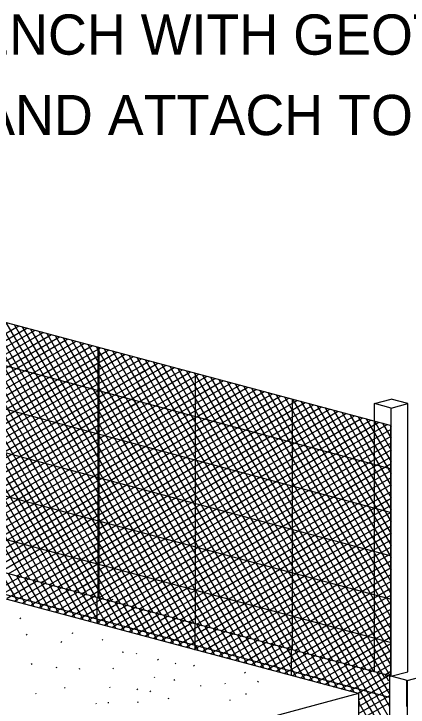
# Model space of a CAD drawing. Extents: x 1007 to 1035.5, y 1000.5 to 1021.5.
# Drawn here: x 1013.073 to 1015.032, y 1011.508 to 1014.955 of the extents above; entities that cross this region are included whole.
import ezdxf

# ---------------------------------------------------------------- set-up
doc = ezdxf.new("R2010")
doc.units = 0
doc.layers.add('1', color=7, linetype='Continuous')

msp = doc.modelspace()

# ---------------------------------------------------------------- linework, layer by layer
at = {"layer": '1'}
for p, q in [((1009.0686, 1014.4831), (1014.9476, 1012.9078)), ((1009.0686, 1014.2673), (1014.9476, 1012.6919)), ((1009.0686, 1014.0514), (1014.9476, 1012.4761)), ((1009.0686, 1013.8355), (1014.9476, 1012.2603)), ((1009.0686, 1013.6197), (1014.9476, 1012.0444)), ((1012.5457, 1013.5513), (1013.0751, 1012.6343)), ((1012.5863, 1013.5405), (1013.1158, 1012.6235)), ((1012.627, 1013.5296), (1013.1564, 1012.6126)), ((1012.6677, 1013.5187), (1013.1972, 1012.6017)), ((1012.7084, 1013.5078), (1013.2378, 1012.5908)), ((1012.7491, 1013.4968), (1013.2785, 1012.5798)), ((1012.7898, 1013.486), (1013.3192, 1012.569)), ((1012.8304, 1013.4751), (1013.3598, 1012.5581)), ((1012.8711, 1013.4642), (1013.4005, 1012.5472)), ((1012.9118, 1013.4533), (1013.4412, 1012.5363)), ((1012.9524, 1013.4423), (1013.4818, 1012.5253)), ((1012.9931, 1013.4315), (1013.5226, 1012.5145)), ((1013.0338, 1013.4206), (1013.5492, 1012.528)), ((1013.0745, 1013.4097), (1013.56, 1012.5687)), ((1009.0686, 1013.4038), (1014.9476, 1011.8285)), ((1012.1802, 1012.8742), (1013.0972, 1013.4036)), ((1012.2208, 1012.8633), (1013.1379, 1013.3927)), ((1012.2616, 1012.8523), (1013.1786, 1013.3818)), ((1013.1152, 1013.3988), (1013.5709, 1012.6093)), ((1013.1558, 1013.3878), (1013.5818, 1012.65)), ((1013.1965, 1013.377), (1013.5928, 1012.6907)), ((1015.0263, 1011.6398), (1008.6608, 1013.3453)), ((1012.3023, 1012.8414), (1013.2192, 1013.3709)), ((1012.3429, 1012.8306), (1013.2599, 1013.36)), ((1012.3836, 1012.8197), (1013.3006, 1013.3491)), ((1013.2372, 1013.3661), (1013.6037, 1012.7313)), ((1013.2778, 1013.3552), (1013.6145, 1012.7721)), ((1013.3185, 1013.3443), (1013.6254, 1012.8128)), ((1012.4243, 1012.8088), (1013.3413, 1013.3382)), ((1012.4649, 1012.7978), (1013.382, 1013.3273)), ((1012.5056, 1012.7869), (1013.4226, 1013.3164)), ((1012.5463, 1012.7761), (1013.4633, 1013.3055)), ((1013.3592, 1013.3333), (1013.6363, 1012.8534)), ((1013.3999, 1013.3225), (1013.6473, 1012.8941)), ((1013.4406, 1013.3116), (1013.6582, 1012.9348)), ((1012.587, 1012.7652), (1013.504, 1013.2946)), ((1012.6277, 1012.7543), (1013.5446, 1013.2837)), ((1012.6683, 1012.7433), (1013.5853, 1013.2728)), ((1013.4813, 1013.3007), (1013.669, 1012.9754)), ((1013.4921, 1012.054), (1013.4921, 1013.2964)), ((1013.4971, 1012.0494), (1013.4971, 1013.2964)), ((1013.5219, 1013.2898), (1013.6799, 1013.0161)), ((1013.5626, 1013.2788), (1013.6908, 1013.0568)), ((1014.8641, 1011.6833), (1009.0686, 1013.2361)), ((1012.709, 1012.7324), (1013.626, 1013.2619)), ((1012.7497, 1012.7216), (1013.6667, 1013.251)), ((1012.7903, 1012.7107), (1013.7073, 1013.2401)), ((1013.6033, 1013.268), (1013.7018, 1013.0975)), ((1013.6439, 1013.2571), (1013.7126, 1013.1382)), ((1013.6846, 1013.2462), (1013.7235, 1013.1788)), ((1014.7852, 1011.5751), (1008.6376, 1013.2223)), ((1012.831, 1012.6998), (1013.735, 1013.2217)), ((1013.6894, 1013.1267), (1013.8293, 1013.2074)), ((1013.7003, 1013.1673), (1013.7887, 1013.2183)), ((1013.7098, 1013.2027), (1014.214, 1012.3293)), ((1013.7113, 1013.208), (1013.748, 1013.2292)), ((1013.7253, 1013.2353), (1013.7344, 1013.2195)), ((1013.7253, 1013.2353), (1014.2548, 1012.3183)), ((1013.766, 1013.2243), (1014.2954, 1012.3074)), ((1013.8067, 1013.2135), (1014.3361, 1012.2965)), ((1013.8474, 1013.2026), (1014.3768, 1012.2857)), ((1012.8717, 1012.6888), (1013.7241, 1013.181)), ((1013.6568, 1013.0046), (1013.9513, 1013.1747)), ((1013.6676, 1013.0453), (1013.9107, 1013.1856)), ((1013.6785, 1013.0859), (1013.87, 1013.1965)), ((1013.888, 1013.1917), (1014.4174, 1012.2748)), ((1013.9287, 1013.1808), (1014.4581, 1012.2638)), ((1013.9694, 1013.1698), (1014.4988, 1012.2529)), ((1013.9751, 1011.9246), (1013.9751, 1013.1671)), ((1012.9124, 1012.6779), (1013.7132, 1013.1403)), ((1013.624, 1012.8826), (1014.0733, 1013.142)), ((1013.6349, 1012.9233), (1014.0328, 1013.1529)), ((1013.6458, 1012.9639), (1013.9921, 1013.1638)), ((1013.6989, 1013.1619), (1014.1733, 1012.3402)), ((1014.01, 1013.159), (1014.5394, 1012.242)), ((1014.0508, 1013.1481), (1014.5802, 1012.2312)), ((1014.0914, 1013.1372), (1014.6208, 1012.2203)), ((1014.94, 1011.555), (1009.0673, 1013.1285)), ((1012.9531, 1012.6671), (1013.7023, 1013.0997)), ((1013.5804, 1012.7198), (1014.2361, 1013.0984)), ((1013.5913, 1012.7605), (1014.1954, 1013.1093)), ((1013.6023, 1012.8013), (1014.1548, 1013.1202)), ((1013.6131, 1012.8419), (1014.114, 1013.1311)), ((1013.688, 1013.1213), (1014.1327, 1012.351)), ((1014.1322, 1013.1263), (1014.6615, 1012.2093)), ((1014.1728, 1013.1153), (1014.7022, 1012.1984)), ((1014.2134, 1013.1045), (1014.7428, 1012.1875)), ((1013.5478, 1012.5978), (1014.3582, 1013.0657)), ((1013.5587, 1012.6385), (1014.3174, 1013.0766)), ((1013.5695, 1012.6792), (1014.2768, 1013.0875)), ((1013.6771, 1013.0806), (1014.092, 1012.3619)), ((1014.2542, 1013.0936), (1014.7835, 1012.1767)), ((1014.2948, 1013.0827), (1014.8242, 1012.1658)), ((1014.3355, 1013.0718), (1014.8648, 1012.1548)), ((1012.9938, 1012.6562), (1013.6914, 1013.0589)), ((1013.5259, 1012.5165), (1014.4395, 1013.0439)), ((1013.5368, 1012.5572), (1014.3988, 1013.0548)), ((1013.5632, 1012.5036), (1014.4801, 1013.033)), ((1013.6662, 1013.0399), (1014.0513, 1012.3728)), ((1014.3762, 1013.0608), (1014.9056, 1012.1439)), ((1014.4169, 1013.0499), (1014.9463, 1012.133)), ((1014.4576, 1013.0391), (1014.9467, 1012.1919)), ((1014.458, 1011.7953), (1014.458, 1013.0377)), ((1014.8643, 1013.0167), (1014.9475, 1013.039)), ((1015.0308, 1013.0167), (1014.9475, 1013.039)), ((1013.0344, 1012.6453), (1013.6805, 1013.0183)), ((1013.6038, 1012.4928), (1014.5208, 1013.0221)), ((1013.6446, 1012.4818), (1014.5615, 1013.0113)), ((1013.6553, 1012.9993), (1014.0107, 1012.3838)), ((1013.6853, 1012.4709), (1014.6022, 1013.0003)), ((1014.4982, 1013.0282), (1014.9467, 1012.2513)), ((1014.5389, 1013.0173), (1014.9468, 1012.3108)), ((1014.5796, 1013.0063), (1014.9468, 1012.3701)), ((1014.6203, 1012.9955), (1014.9469, 1012.4296)), ((1014.8643, 1011.6845), (1014.8643, 1013.0167)), ((1014.9476, 1012.9943), (1014.8643, 1013.0167)), ((1014.9476, 1012.9943), (1015.0308, 1013.0167)), ((1014.9476, 1011.661), (1014.9476, 1012.9943)), ((1015.0308, 1011.6833), (1015.0308, 1013.0167)), ((1013.0751, 1012.6343), (1013.6696, 1012.9776)), ((1013.7259, 1012.46), (1014.6429, 1012.9894)), ((1013.7666, 1012.4491), (1014.6835, 1012.9785)), ((1013.8073, 1012.4383), (1014.7242, 1012.9676)), ((1014.6608, 1012.9846), (1014.947, 1012.4889)), ((1014.7016, 1012.9737), (1014.9471, 1012.5484)), ((1014.7423, 1012.9628), (1014.9472, 1012.6079)), ((1013.1158, 1012.6235), (1013.6587, 1012.9369)), ((1013.6444, 1012.9586), (1013.97, 1012.3947)), ((1013.8479, 1012.4273), (1014.7649, 1012.9567)), ((1013.8886, 1012.4164), (1014.8056, 1012.9458)), ((1013.9293, 1012.4055), (1014.8462, 1012.9349)), ((1014.783, 1012.9518), (1014.9473, 1012.6673)), ((1014.8237, 1012.941), (1014.9473, 1012.7267)), ((1014.8643, 1012.9301), (1014.9474, 1012.7861)), ((1013.1564, 1012.6126), (1013.6478, 1012.8963)), ((1013.6335, 1012.9179), (1013.9293, 1012.4055)), ((1013.97, 1012.3947), (1014.8868, 1012.924)), ((1014.0107, 1012.3838), (1014.9276, 1012.9131)), ((1014.9049, 1012.9192), (1014.9475, 1012.8455)), ((1014.9457, 1012.9083), (1014.9476, 1012.9049)), ((1014.9459, 1011.6613), (1014.9459, 1012.9083)), ((1013.6226, 1012.8773), (1013.8886, 1012.4164)), ((1014.0513, 1012.3728), (1014.9476, 1012.8903)), ((1013.1971, 1012.6017), (1013.6369, 1012.8556)), ((1013.6117, 1012.8365), (1013.8479, 1012.4273)), ((1014.092, 1012.3619), (1014.9475, 1012.8558)), ((1013.2378, 1012.5908), (1013.626, 1012.8149)), ((1013.6008, 1012.7958), (1013.8073, 1012.4383)), ((1014.1327, 1012.351), (1014.9475, 1012.8214)), ((1013.2785, 1012.5798), (1013.6151, 1012.7743)), ((1013.5899, 1012.7552), (1013.7666, 1012.4491)), ((1014.1733, 1012.3402), (1014.9474, 1012.7871)), ((1013.3192, 1012.569), (1013.6042, 1012.7335)), ((1014.214, 1012.3293), (1014.9474, 1012.7527)), ((1012.7904, 1012.7107), (1013.1127, 1012.1525)), ((1012.8311, 1012.6998), (1013.1533, 1012.1416)), ((1012.8718, 1012.6888), (1013.194, 1012.1307)), ((1013.3598, 1012.5581), (1013.5933, 1012.6928)), ((1013.579, 1012.7145), (1013.7259, 1012.46)), ((1014.2547, 1012.3183), (1014.9473, 1012.7183)), ((1012.9124, 1012.678), (1013.2347, 1012.1198)), ((1012.9531, 1012.6671), (1013.2753, 1012.1088)), ((1012.9938, 1012.6562), (1013.3161, 1012.098)), ((1013.4005, 1012.5472), (1013.5824, 1012.6522)), ((1013.5681, 1012.6738), (1013.6853, 1012.4709)), ((1014.2954, 1012.3074), (1014.9473, 1012.6838)), ((1012.5169, 1012.3121), (1013.0751, 1012.6344)), ((1012.5575, 1012.3013), (1013.1158, 1012.6235)), ((1013.0344, 1012.6453), (1013.3567, 1012.0871)), ((1013.0751, 1012.6344), (1013.3974, 1012.0762)), ((1013.1158, 1012.6235), (1013.4293, 1012.0806)), ((1013.5572, 1012.6332), (1013.6446, 1012.4818)), ((1014.3361, 1012.2965), (1014.9473, 1012.6494)), ((1012.5983, 1012.2903), (1013.1565, 1012.6126)), ((1012.6389, 1012.2794), (1013.1972, 1012.6017)), ((1012.6797, 1012.2685), (1013.2378, 1012.5908)), ((1013.1565, 1012.6126), (1013.4402, 1012.1213)), ((1013.1972, 1012.6017), (1013.4511, 1012.1619)), ((1013.2378, 1012.5908), (1013.4619, 1012.2026)), ((1013.4412, 1012.5363), (1013.5715, 1012.6115)), ((1013.5463, 1012.5925), (1013.6039, 1012.4928)), ((1014.3768, 1012.2857), (1014.9472, 1012.615)), ((1012.7203, 1012.2576), (1013.2785, 1012.5799)), ((1012.7609, 1012.2468), (1013.3192, 1012.569)), ((1012.8017, 1012.2358), (1013.3598, 1012.5581)), ((1012.8423, 1012.2249), (1013.4005, 1012.5472)), ((1013.2785, 1012.5799), (1013.4728, 1012.2433)), ((1013.3192, 1012.569), (1013.4838, 1012.284)), ((1013.3598, 1012.5581), (1013.4947, 1012.3247)), ((1013.4005, 1012.5472), (1013.5055, 1012.3653)), ((1013.4818, 1012.5253), (1013.5606, 1012.5708)), ((1013.5354, 1012.5518), (1013.5632, 1012.5036)), ((1014.4174, 1012.2748), (1014.9472, 1012.5806)), ((1014.4581, 1012.2638), (1014.9471, 1012.5462)), ((1012.883, 1012.214), (1013.4412, 1012.5363)), ((1012.9237, 1012.2031), (1013.4819, 1012.5254)), ((1012.9643, 1012.1923), (1013.5226, 1012.5145)), ((1013.4413, 1012.5363), (1013.5164, 1012.406)), ((1013.4819, 1012.5254), (1013.5273, 1012.4467)), ((1013.5225, 1012.5145), (1013.5497, 1012.5302)), ((1013.5226, 1012.5145), (1013.5383, 1012.4873)), ((1014.4988, 1012.2529), (1014.9471, 1012.5118)), ((1013.005, 1012.1813), (1013.5388, 1012.4895)), ((1013.4933, 1012.3945), (1013.6446, 1012.4818)), ((1013.5042, 1012.4352), (1013.6039, 1012.4928)), ((1013.515, 1012.4758), (1013.5633, 1012.5037)), ((1013.5245, 1012.5112), (1013.8448, 1011.9563)), ((1013.5633, 1012.5037), (1013.8856, 1011.9453)), ((1013.6039, 1012.4928), (1013.9263, 1011.9345)), ((1013.6446, 1012.4818), (1013.9669, 1011.9236)), ((1014.5394, 1012.242), (1014.947, 1012.4773)), ((1013.0457, 1012.1704), (1013.5279, 1012.4488)), ((1013.4605, 1012.2724), (1013.7666, 1012.4492)), ((1013.4714, 1012.3131), (1013.7259, 1012.46)), ((1013.4823, 1012.3538), (1013.6853, 1012.4709)), ((1013.5136, 1012.4705), (1013.8042, 1011.9672)), ((1013.6853, 1012.4709), (1014.0076, 1011.9127)), ((1013.7259, 1012.46), (1014.0483, 1011.9018)), ((1013.7666, 1012.4492), (1014.0889, 1011.8909)), ((1014.5801, 1012.2312), (1014.947, 1012.443)), ((1013.4278, 1012.1504), (1013.8887, 1012.4164)), ((1013.4388, 1012.1911), (1013.8479, 1012.4273)), ((1013.4497, 1012.2318), (1013.8073, 1012.4383)), ((1013.5027, 1012.4298), (1013.7635, 1011.9781)), ((1013.8073, 1012.4383), (1014.1296, 1011.88)), ((1013.848, 1012.4273), (1014.1703, 1011.8691)), ((1013.8887, 1012.4164), (1014.211, 1011.8582)), ((1014.6208, 1012.2203), (1014.9469, 1012.4085)), ((1013.0864, 1012.1595), (1013.517, 1012.4082)), ((1013.4118, 1012.0723), (1013.97, 1012.3947)), ((1013.4169, 1012.1098), (1013.9293, 1012.4056)), ((1013.4525, 1012.0614), (1014.0107, 1012.3838)), ((1013.4918, 1012.3892), (1013.7229, 1011.989)), ((1013.9293, 1012.4055), (1014.2516, 1011.8473)), ((1013.97, 1012.3947), (1014.2923, 1011.8364)), ((1014.0107, 1012.3838), (1014.3329, 1011.8255)), ((1014.6615, 1012.2093), (1014.9468, 1012.3741)), ((1013.127, 1012.1486), (1013.5061, 1012.3675)), ((1013.4809, 1012.3484), (1013.6822, 1011.9999)), ((1013.4931, 1012.0505), (1014.0513, 1012.3728)), ((1013.5338, 1012.0397), (1014.092, 1012.3619)), ((1013.5744, 1012.0288), (1014.1327, 1012.3511)), ((1013.6151, 1012.0178), (1014.1733, 1012.3402)), ((1014.0513, 1012.3728), (1014.3737, 1011.8146)), ((1014.092, 1012.3619), (1014.4143, 1011.8037)), ((1014.1327, 1012.3511), (1014.455, 1011.7928)), ((1014.1734, 1012.3402), (1014.4958, 1011.7819)), ((1014.7022, 1012.1984), (1014.9468, 1012.3397)), ((1013.1678, 1012.1377), (1013.4953, 1012.3268)), ((1013.47, 1012.3078), (1013.6414, 1012.0108)), ((1013.6558, 1012.0069), (1014.2141, 1012.3293)), ((1013.6965, 1011.996), (1014.2548, 1012.3183)), ((1013.7372, 1011.9852), (1014.2954, 1012.3074)), ((1014.2141, 1012.3293), (1014.5364, 1011.771)), ((1014.2548, 1012.3183), (1014.5771, 1011.7601)), ((1014.2954, 1012.3074), (1014.6177, 1011.7492)), ((1014.7428, 1012.1875), (1014.9468, 1012.3053)), ((1013.2084, 1012.1268), (1013.4843, 1012.2861)), ((1013.7778, 1011.9743), (1014.3361, 1012.2966)), ((1013.8185, 1011.9633), (1014.3768, 1012.2857)), ((1013.8592, 1011.9524), (1014.4174, 1012.2748)), ((1014.3361, 1012.2966), (1014.6584, 1011.7383)), ((1014.3768, 1012.2857), (1014.6991, 1011.7274)), ((1014.4174, 1012.2748), (1014.7398, 1011.7165)), ((1014.7835, 1012.1767), (1014.9468, 1012.2709)), ((1013.2491, 1012.1159), (1013.4734, 1012.2454)), ((1013.4591, 1012.2671), (1013.6008, 1012.0217)), ((1013.8998, 1011.9415), (1014.4581, 1012.2638)), ((1013.9406, 1011.9307), (1014.4988, 1012.2529)), ((1013.9813, 1011.9198), (1014.5395, 1012.2421)), ((1014.4581, 1012.2638), (1014.7804, 1011.7056)), ((1014.4988, 1012.2529), (1014.8212, 1011.6947)), ((1014.5395, 1012.2421), (1014.8618, 1011.6838)), ((1014.8242, 1012.1658), (1014.9467, 1012.2365)), ((1013.2898, 1012.105), (1013.4625, 1012.2048)), ((1013.4482, 1012.2264), (1013.5601, 1012.0326)), ((1014.0218, 1011.9088), (1014.5802, 1012.2312)), ((1014.0626, 1011.8979), (1014.6208, 1012.2203)), ((1014.1033, 1011.8871), (1014.6615, 1012.2093)), ((1014.5802, 1012.2312), (1014.9025, 1011.6729)), ((1014.6208, 1012.2203), (1014.9432, 1011.662)), ((1014.6615, 1012.2093), (1014.946, 1011.7166)), ((1014.8648, 1012.1548), (1014.9467, 1012.2021)), ((1013.0044, 1012.1826), (1013.0892, 1012.0358)), ((1013.0452, 1012.1717), (1013.1299, 1012.0248)), ((1013.4373, 1012.1858), (1013.5195, 1012.0435)), ((1014.144, 1011.8762), (1014.7022, 1012.1984)), ((1014.1846, 1011.8653), (1014.7428, 1012.1876)), ((1014.2253, 1011.8543), (1014.7835, 1012.1767)), ((1014.7022, 1012.1984), (1014.9461, 1011.776)), ((1014.7428, 1012.1876), (1014.9462, 1011.8354)), ((1014.7835, 1012.1767), (1014.9463, 1011.8948)), ((1014.9055, 1012.1439), (1014.9466, 1012.1677)), ((1012.9582, 1012.0714), (1013.1043, 1012.1558)), ((1012.9988, 1012.0604), (1013.1449, 1012.1448)), ((1013.0392, 1012.0494), (1013.1856, 1012.1339)), ((1013.0858, 1012.1608), (1013.1708, 1012.0137)), ((1013.1265, 1012.1498), (1013.2115, 1012.0026)), ((1013.1672, 1012.1389), (1013.2523, 1011.9915)), ((1013.3304, 1012.0941), (1013.4516, 1012.1641)), ((1013.4264, 1012.1451), (1013.4788, 1012.0543)), ((1014.2659, 1011.8434), (1014.8242, 1012.1658)), ((1014.3067, 1011.8325), (1014.8649, 1012.1548)), ((1014.3473, 1011.8217), (1014.9056, 1012.1439)), ((1014.388, 1011.8108), (1014.9463, 1012.1331)), ((1014.8243, 1012.1658), (1014.9463, 1011.9543)), ((1014.8649, 1012.1548), (1014.9464, 1012.0138)), ((1014.9056, 1012.1439), (1014.9465, 1012.0731)), ((1014.9463, 1012.133), (1014.9466, 1012.1332)), ((1014.9463, 1012.1331), (1014.9466, 1012.1326)), ((1013.0797, 1012.0384), (1013.2263, 1012.123)), ((1013.1202, 1012.0274), (1013.2669, 1012.1121)), ((1013.1607, 1012.0164), (1013.3076, 1012.1012)), ((1013.2079, 1012.1279), (1013.2931, 1011.9804)), ((1013.2486, 1012.117), (1013.3338, 1011.9693)), ((1013.2893, 1012.1061), (1013.3747, 1011.9583)), ((1013.3711, 1012.0833), (1013.4408, 1012.1234)), ((1013.4155, 1012.1044), (1013.4381, 1012.0653)), ((1014.4287, 1011.7998), (1014.9465, 1012.0988)), ((1013.2012, 1012.0054), (1013.3482, 1012.0903)), ((1013.2417, 1011.9944), (1013.3888, 1012.0793)), ((1013.2822, 1011.9834), (1013.4295, 1012.0684)), ((1013.33, 1012.0952), (1013.4154, 1011.9472)), ((1013.3707, 1012.0843), (1013.4562, 1011.9362)), ((1013.4061, 1012.0691), (1013.4119, 1012.0724)), ((1013.4113, 1012.0733), (1013.4969, 1011.9251)), ((1013.4118, 1012.0723), (1013.4298, 1012.0828)), ((1014.4693, 1011.7889), (1014.9464, 1012.0644)), ((1013.3227, 1011.9724), (1013.4702, 1012.0575)), ((1013.3632, 1011.9614), (1013.5108, 1012.0466)), ((1013.4038, 1011.9503), (1013.5515, 1012.0357)), ((1013.4521, 1012.0624), (1013.5339, 1011.9206)), ((1013.4848, 1012.0528), (1013.4848, 1011.9236)), ((1013.4928, 1012.0514), (1013.5448, 1011.9613)), ((1013.5335, 1012.0405), (1013.5558, 1012.002)), ((1013.5434, 1012.0311), (1013.5514, 1012.0357)), ((1013.5515, 1012.0357), (1013.5672, 1012.0448)), ((1013.5742, 1012.0296), (1013.6601, 1011.8808)), ((1014.51, 1011.7781), (1014.9464, 1012.03)), ((1013.4442, 1011.9394), (1013.5563, 1012.0041)), ((1013.5216, 1011.9498), (1013.6327, 1012.0139)), ((1013.5252, 1011.9174), (1013.6733, 1012.003)), ((1013.5325, 1011.9904), (1013.592, 1012.0248)), ((1013.542, 1012.0258), (1013.6193, 1011.8918)), ((1013.6148, 1012.0187), (1013.7009, 1011.8697)), ((1013.6556, 1012.0078), (1013.7417, 1011.8586)), ((1013.6963, 1011.9968), (1013.7825, 1011.8475)), ((1014.5507, 1011.7672), (1014.9463, 1011.9957)), ((1015.0263, 1011.6397), (1016.4559, 1012.0228)), ((1013.4847, 1011.9283), (1013.5454, 1011.9634)), ((1013.5311, 1011.9851), (1013.5786, 1011.9029)), ((1013.5656, 1011.9064), (1013.714, 1011.9921)), ((1013.6061, 1011.8954), (1013.7546, 1011.9812)), ((1013.6466, 1011.8844), (1013.7953, 1011.9703)), ((1013.7369, 1011.9859), (1013.8233, 1011.8364)), ((1013.7776, 1011.975), (1013.864, 1011.8253)), ((1013.8183, 1011.964), (1013.9048, 1011.8143)), ((1014.5913, 1011.7563), (1014.9463, 1011.9613)), ((1013.1076, 1011.951), (1013.1035, 1011.9473)), ((1013.5202, 1011.9444), (1013.5378, 1011.9139)), ((1013.6871, 1011.8734), (1013.8359, 1011.9593)), ((1013.7277, 1011.8623), (1013.8766, 1011.9484)), ((1013.7681, 1011.8513), (1013.9173, 1011.9375)), ((1013.8086, 1011.8403), (1013.9578, 1011.9266)), ((1013.859, 1011.9531), (1013.9456, 1011.8032)), ((1013.8997, 1011.9422), (1013.9863, 1011.7921)), ((1013.9404, 1011.9313), (1014.0272, 1011.781)), ((1014.632, 1011.7453), (1014.9463, 1011.9268)), ((1013.5252, 1011.9173), (1013.5345, 1011.9228)), ((1013.8491, 1011.8293), (1013.9985, 1011.9157)), ((1013.8896, 1011.8183), (1014.0392, 1011.9048)), ((1013.9301, 1011.8074), (1014.0798, 1011.8938)), ((1013.9723, 1011.9247), (1013.9723, 1011.7917)), ((1013.9811, 1011.9203), (1014.0679, 1011.7699)), ((1014.0218, 1011.9094), (1014.1088, 1011.7588)), ((1014.0625, 1011.8985), (1014.1495, 1011.7478)), ((1014.6728, 1011.7344), (1014.9463, 1011.8923)), ((1013.1386, 1011.8689), (1013.1344, 1011.8653)), ((1013.3613, 1011.8776), (1013.3665, 1011.8758)), ((1013.9706, 1011.7963), (1014.1204, 1011.8829)), ((1014.0111, 1011.7853), (1014.1611, 1011.872)), ((1014.0517, 1011.7743), (1014.2018, 1011.8611)), ((1014.1032, 1011.8875), (1014.1903, 1011.7367)), ((1014.1438, 1011.8766), (1014.231, 1011.7256)), ((1014.1846, 1011.8657), (1014.2718, 1011.7145)), ((1014.7134, 1011.7236), (1014.9462, 1011.8579)), ((1013.3112, 1011.8335), (1013.3071, 1011.8298)), ((1013.5158, 1011.8438), (1013.5118, 1011.8402)), ((1014.0921, 1011.7633), (1014.2424, 1011.8502)), ((1014.1326, 1011.7523), (1014.283, 1011.8393)), ((1014.1731, 1011.7413), (1014.3237, 1011.8283)), ((1014.2253, 1011.8548), (1014.3126, 1011.7034)), ((1014.2659, 1011.8438), (1014.3534, 1011.6923)), ((1014.3067, 1011.8329), (1014.3942, 1011.6813)), ((1014.7541, 1011.7127), (1014.9462, 1011.8236)), ((1014.2136, 1011.7303), (1014.3643, 1011.8174)), ((1014.2541, 1011.7193), (1014.405, 1011.8065)), ((1014.2946, 1011.7083), (1014.4457, 1011.7956)), ((1014.3473, 1011.822), (1014.4349, 1011.6703)), ((1014.3881, 1011.811), (1014.4758, 1011.6591)), ((1014.4288, 1011.8001), (1014.5165, 1011.6481)), ((1014.4506, 1011.794), (1014.4506, 1011.6648)), ((1014.4694, 1011.7892), (1014.5573, 1011.637)), ((1014.7948, 1011.7018), (1014.9461, 1011.7892)), ((1013.6118, 1011.7832), (1013.617, 1011.7815)), ((1013.6811, 1011.7758), (1013.6821, 1011.7723)), ((1014.335, 1011.6973), (1014.4863, 1011.7847)), ((1014.3756, 1011.6863), (1014.5269, 1011.7738)), ((1014.4161, 1011.6753), (1014.5676, 1011.7628)), ((1014.5101, 1011.7783), (1014.5981, 1011.6259)), ((1014.5508, 1011.7673), (1014.6388, 1011.6148)), ((1014.5915, 1011.7564), (1014.6797, 1011.6038)), ((1014.8354, 1011.6908), (1014.9461, 1011.7548)), ((1013.1636, 1011.7233), (1013.1595, 1011.7197)), ((1013.7909, 1011.7454), (1013.7868, 1011.7418)), ((1013.8782, 1011.7267), (1013.8741, 1011.723)), ((1014.4566, 1011.6643), (1014.6083, 1011.7519)), ((1014.497, 1011.6533), (1014.6488, 1011.741)), ((1014.5376, 1011.6423), (1014.6895, 1011.7301)), ((1014.5781, 1011.6313), (1014.7302, 1011.7192)), ((1014.6322, 1011.7455), (1014.7204, 1011.5927)), ((1014.6729, 1011.7346), (1014.7612, 1011.5816)), ((1014.7136, 1011.7236), (1014.8976, 1011.4048)), ((1014.8761, 1011.6799), (1014.946, 1011.7203)), ((1013.2817, 1011.7058), (1013.2869, 1011.7041)), ((1013.3979, 1011.7008), (1013.3989, 1011.6973)), ((1013.5682, 1011.7018), (1013.5641, 1011.6982)), ((1013.9698, 1011.7157), (1013.9656, 1011.712)), ((1014.6186, 1011.6203), (1014.7708, 1011.7083)), ((1014.6591, 1011.6093), (1014.8115, 1011.6973)), ((1014.6995, 1011.5983), (1014.8521, 1011.6864)), ((1014.7543, 1011.7127), (1014.9383, 1011.394)), ((1014.795, 1011.7018), (1014.94, 1011.4506)), ((1014.8357, 1011.6908), (1014.9392, 1011.5114)), ((1014.9168, 1011.6691), (1014.9459, 1011.6859)), ((1013.7702, 1011.659), (1013.7711, 1011.6554)), ((1014.2233, 1011.6798), (1014.2192, 1011.6762)), ((1014.7401, 1011.5873), (1014.8928, 1011.6755)), ((1014.7806, 1011.5763), (1014.9334, 1011.6646)), ((1014.9476, 1011.661), (1014.8643, 1011.6833)), ((1014.8763, 1011.6799), (1014.9368, 1011.5752)), ((1014.9023, 1011.6731), (1014.9142, 1011.6527)), ((1014.9171, 1011.669), (1014.9344, 1011.6389)), ((1014.94, 1011.6628), (1014.94, 1011.3935)), ((1014.943, 1011.6623), (1014.9442, 1011.6602)), ((1014.9459, 1011.6613), (1015.0308, 1011.684)), ((1013.8722, 1011.6436), (1013.8681, 1011.64)), ((1013.9998, 1011.6158), (1014.0008, 1011.6122)), ((1014.1213, 1011.6267), (1014.1223, 1011.6232)), ((1014.2876, 1011.6363), (1014.2834, 1011.6326)), ((1014.7851, 1011.5445), (1014.9347, 1011.6309)), ((1015.0238, 1011.6405), (1015.0238, 1011.5113)), ((1015.0238, 1011.6405), (1015.0238, 1011.5113)), ((1015.0263, 1011.6397), (1015.0263, 1011.3718)), ((1013.3281, 1011.6059), (1013.324, 1011.6023)), ((1013.5488, 1011.6092), (1013.5498, 1011.6057)), ((1013.6889, 1011.5978), (1013.6848, 1011.5942)), ((1013.7528, 1011.587), (1013.7486, 1011.5833)), ((1014.7851, 1011.5102), (1014.936, 1011.5973)), ((1014.7851, 1011.5751), (1012.3261, 1010.9162)), ((1013.1813, 1011.5775), (1013.1822, 1011.5739)), ((1013.8383, 1011.5519), (1013.8435, 1011.5503)), ((1014.2231, 1011.5739), (1014.2289, 1011.5735)), ((1014.7851, 1011.5751), (1014.7851, 1011.3072)), ((1014.7851, 1011.4758), (1014.9373, 1011.5637)), ((1013.4811, 1011.5283), (1013.4821, 1011.5248)), ((1013.5396, 1011.5306), (1013.5453, 1011.5303)), ((1013.6853, 1011.5342), (1013.6905, 1011.5325)), ((1014.1456, 1011.5437), (1014.1465, 1011.5402)), ((1014.7851, 1011.5403), (1014.7908, 1011.5302)), ((1014.7851, 1011.533), (1014.852, 1011.4171)), ((1014.7851, 1011.4413), (1014.9385, 1011.53))]:
    msp.add_line(p, q, dxfattribs=at)

# ---------------------------------------------------------------- texts
for s, p in [('LINE TRENCH WITH GEOTEXTILE', (1011.8458, 1014.7516)), ('FABRIC AND ATTACH TO POSTS', (1011.8458, 1014.3516))]:
    msp.add_text(s, height=0.2, dxfattribs=at).set_placement(p)

doc.saveas('drawing.dxf')
